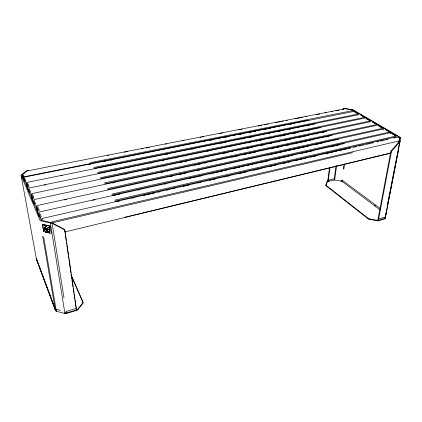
<?xml version="1.0" encoding="UTF-8"?>
<svg xmlns="http://www.w3.org/2000/svg" width="422" height="422" viewBox="0 0 422 422"><rect width="100%" height="100%" fill="white"/><g stroke="black" fill="none" stroke-linecap="round" stroke-linejoin="round"><path stroke-width="0.63" d="M46.636 232.343C47.269 232.385 46.072 231.699 46.937 232.358M46.932 232.116C46.098 231.968 47.311 232.696 46.7 232.385M45.354 232.058C45.038 231.694 45.159 232.063 45.333 231.762M48.767 232.765L48.583 232.453M48.461 232.643L48.583 232.654M22.276 176.512L22.218 174.835L27.783 170.557L28.522 170.652M49.733 232.933L49.495 232.717L49.88 233.013M36.213 257.974L21.1 175.41L21.427 174.682L27.003 170.409L28.432 170.451M49.58 232.68L49.479 232.754M49.216 232.981L48.952 232.596L49.3 232.754M49.506 232.786L49.891 232.991M36.482 259.198L36.508 259.519M49.622 232.991L49.891 233.007M385.893 214.144L385.17 218.369A1.72 0.87 10.7 0 1 384.569 218.886L378.297 220.753A1.725 0.881 10.5 0 1 377.052 220.78L369.319 219.34A1.714 0.881 10.1 0 1 368.184 218.86L326.195 185.902A1.54 0.749 6.9 0 1 325.932 185.316L325.979 184.984M326.206 185.791L326.253 185.464A1.546 0.749 6.9 0 1 325.99 184.878L327.161 181.639A1.53 0.733 6.9 0 1 327.746 181.228L329.54 180.774M327.119 181.966L327.161 181.639M380.264 210.003L342.052 181.402A0.765 0.364 7.5 0 0 341.556 181.207L334.646 180.015A0.76 0.364 7.1 0 0 334.087 180.025L328.142 181.529L327.746 181.228L327.883 180.199M327.746 181.228L329.524 167.629M327.72 181.655L327.762 181.328M328.142 181.529L329.92 167.924M334.087 180.025L334.224 179.002M336.039 165.751L334.256 178.796L328.3 180.294L327.91 179.994M334.678 179.814L336.598 165.814M341.556 181.207L341.704 180.178M343.329 168.927L343.988 164.374M342.084 181.196L342.231 180.168L380.538 208.726M343.835 169.117L344.568 164.095M45.982 231.905L46.373 232.343L45.998 231.889M36.498 259.082L55.366 310.038L56.321 310.75L56.068 309.49M385.297 217.71L400.81 137.604L353.014 109.773L344.552 108.417L343.371 108.734L342.548 109.694M385.191 218.253L385.26 217.91L384.658 218.427M385.845 214.65L398.284 151.171M383.092 129.918L383.308 128.715M368.184 218.86L368.242 218.517M369.34 219.224L369.403 218.876A1.714 0.881 10.1 0 1 368.264 218.401L326.253 185.464M390.208 133.8L390.429 132.613M377.052 220.78L377.115 220.432M343.803 108.992L344.452 108.676L352.439 109.889L400.04 137.614L399.412 141.417L391.199 150.749A1.018 0.644 -54.3 0 0 390.851 151.435L377.875 219.925L378.323 220.637M378.397 220.078L391.384 151.767A1.023 0.644 -54.2 0 1 391.732 151.081L400.357 141.243M378.566 219.197L378.355 220.295A1.725 0.881 10.5 0 1 377.136 220.316L369.403 218.876M398.579 142.14L398.816 140.916M398.495 143.111L398.737 141.876M398.801 141.966L399.518 138.284M384.569 218.886L384.637 218.543M378.386 220.289L384.69 218.417L384.901 217.325M387.254 205.366L399.703 141.992M385.919 214.012L386.13 212.925M47.217 232.533C47.211 232.205 47.855 232.179 47.217 232.533L47.596 232.533M45.075 231.673L45.159 232M385.254 217.926L384.69 218.417M325.932 185.316L327.103 182.077A1.53 0.733 6.9 0 1 327.24 181.882M49.648 232.907L49.801 232.897M71.033 274.822L82.923 301.936A2.147 1.356 -11.5 0 1 82.717 303.007L77.822 309.104A2.184 1.393 -12.2 0 1 76.556 309.912L76.567 310.323M36.287 258.306L36.603 260.021L55.446 310.539A2.205 1.387 -13.5 0 0 56.416 311.278L64.877 313.504A2.21 1.403 -13.1 0 0 66.528 313.446L76.588 310.455A2.179 1.393 -12.2 0 0 77.901 309.637L82.786 303.529A2.147 1.361 -11.5 0 0 82.997 302.463L82.944 302.068M47.132 231.135L46.742 228.787L47.122 231.145L44.073 228.207L44.516 230.845L44.273 228.524L47.306 231.467L46.874 228.777L49.158 227.047L49.669 229.452L49.247 226.778L46.763 228.666C39.626 228.576 51.611 225.475 43.624 225.548M43.645 225.68L46.14 226.218L44.073 228.207L46.742 228.787M50.656 233.155L51.32 233.287L50.144 226.034L42.453 224.351L43.682 231.594L44.294 231.652M49.279 232.796L48.957 232.786L49.263 232.786M48.161 232.401L48.224 232.717M44.379 228.133L46.441 226.155M49.158 227.047L46.874 228.777M47.607 232.522L47.275 232.227M45.539 231.815L45.608 232.132M45.866 231.847L46.03 232.264M43.756 231.53L42.453 224.351M42.532 224.435L50.086 226.081M76.509 309.927L64.888 230.38A1.329 1.055 -22.6 0 0 64.402 229.726L64.197 229.288M64.856 313.372L64.793 312.971L66.396 312.929L76.556 309.912L76.129 308.086M66.154 311.425L76.335 308.413L76.092 307.833M384.948 217.103L378.608 218.981L378.123 218.607M66.444 312.913L64.835 312.982M124.833 217.267L391.141 152.896M64.893 231.968L390.007 153.334M52.328 222.832L352.634 152.648M52.048 221.787L398.437 141.096M115.211 201.125L396.48 136.77M41.947 218.538L350.714 147.763M116.963 201.574L119.542 200.983M131.727 198.187L134.296 197.601M143.274 195.539L145.2 195.096M146.487 194.806L150.723 193.83M151.999 193.54L154.547 192.954M158.034 192.158L159.959 191.715M166.648 190.18L169.196 189.594M172.144 188.919L174.713 188.328M183.217 186.376L185.78 185.791M186.899 185.532L189.467 184.947M197.96 182.995L200.524 182.41M209.497 180.352L211.422 179.909M212.704 179.614L215.267 179.028M224.24 176.966L226.16 176.528M227.442 176.232L230.011 175.647M238.984 173.584L246.564 171.849M253.712 170.208L257.467 169.343M258.755 169.053L261.318 168.462M268.376 166.843L272.269 165.952M273.509 165.667L276.109 165.071M283.13 163.462L286.986 162.575M288.263 162.28L290.827 161.695M295.959 160.518L297.885 160.075M299.151 159.785L301.735 159.194M302.98 158.904L305.586 158.308M310.719 157.132L316.489 155.808M325.473 153.745L333.005 152.02M334.282 151.725L336.84 151.139M338.302 150.802L342.152 149.921M343.434 149.625L347.696 148.649M348.973 148.354L350.255 148.064M353.056 147.42L356.906 146.534M358.521 146.165L364.244 144.852M365.521 144.561L373.586 142.71M376.967 141.934L378.877 141.497M380.148 141.206L384.495 140.209M385.777 139.914L388.34 139.323M393.473 138.147L397.324 137.266M114.926 200.149L396.184 136.005M111.819 194.115L389.933 131.996M112.094 195.07L390.223 132.751M39.167 212.023L344.331 143.527M92.481 200.302L95.055 199.722M113.143 195.66L115.707 195.085M116.915 194.811L119.489 194.236M138.131 190.048L140.072 189.61M164.432 184.14L166.358 183.707M188.286 178.78L190.855 178.2M192.627 177.804L194.547 177.372M195.829 177.087L198.393 176.512M199.675 176.222L202.238 175.647M209.502 174.012L211.433 173.579M212.72 173.294L215.289 172.714M216.576 172.424L219.15 171.849M220.811 171.474L222.732 171.042M224.013 170.752L226.577 170.177M233.936 168.526L235.866 168.093M237.148 167.803L239.722 167.223M241.009 166.938L243.578 166.358M247.081 165.572L249.001 165.139M250.283 164.854L252.847 164.279M254.128 163.989L256.692 163.414M258.37 163.034L260.3 162.602M261.582 162.317L264.156 161.737M265.443 161.447L268.012 160.872M275.281 159.236L277.207 158.804M278.488 158.519L281.052 157.944M282.334 157.654L288.743 156.214M289.872 155.961L292.446 155.38M301.566 153.334L313.108 150.738M329.74 147.004L335.548 145.701M336.809 145.416L339.393 144.836M107.7 189.515L383.234 129.037M37.236 205.561L338.602 139.292M64.202 199.886L66.776 199.321M169.676 176.676L172.245 176.111M179.324 174.555L181.893 173.985M183.18 173.706L185.754 173.136M196.684 170.731L199.258 170.166M267.474 155.154L270.038 154.589M271.32 154.31L273.889 153.745M275.144 153.466L283.51 151.625M284.792 151.345L287.366 150.775M288.643 150.496L291.222 149.926M292.504 149.646L297.014 148.655M298.291 148.375L300.87 147.805M302.152 147.526L304.731 146.956M306.008 146.677L308.587 146.107M315.661 144.551L318.235 143.986M319.517 143.702L322.091 143.137M107.431 188.576L382.949 128.293M104.54 182.916L377.031 124.485M104.804 183.839L377.305 125.218M33.876 199.638L332.067 135.383M112.289 182.995L114.879 182.436M161.193 172.45L163.805 171.886M167.028 171.19L168.315 170.915M194.558 165.255L197.116 164.701M198.398 164.427L200.956 163.873M204.29 163.156L206.864 162.602M210.077 161.906L211.364 161.626M231.694 157.242L234.268 156.689M235.555 156.414L238.773 155.718M243.526 154.695L246.1 154.135M249.312 153.444L251.887 152.891M253.174 152.611L255.748 152.057M270.935 148.781L273.509 148.227M274.796 147.948L279.301 146.977M280.588 146.703L281.875 146.423M286.622 145.4L289.197 144.846M292.409 144.15L294.983 143.596M296.27 143.316L303.344 141.792M304.209 141.607L306.762 141.059M308.039 140.779L310.587 140.231M311.863 139.956L313.14 139.682M325.858 136.939L328.432 136.385M100.658 178.622L370.648 121.684M32.098 193.587L326.649 131.374M125.403 174.133L126.69 173.864M147.325 169.502L148.607 169.227M163.372 166.11L165.957 165.561M179.366 162.728L181.919 162.185M185.269 161.478L186.556 161.209M201.363 158.076L203.937 157.533M223.249 153.45L227.985 152.447M231.209 151.767L232.496 151.498M239.343 150.047L241.917 149.504M247.313 148.365L249.887 147.821M251.18 147.547L252.467 147.273M261.229 145.421L263.803 144.878M269.215 143.733L271.789 143.19M277.323 142.019L279.897 141.475M283.115 140.795L284.402 140.521M285.267 140.341L287.83 139.798M289.107 139.529L290.389 139.255M299.209 137.393L301.783 136.849M303.07 136.575L304.357 136.306M305.117 136.142L308.318 135.467M315.303 133.99L317.877 133.447M321.095 132.766L324.323 132.086M100.394 177.715L370.374 120.961M44.384 185.11L45.671 184.841M103.474 172.862L104.756 172.593M115.654 170.335L116.936 170.071M127.834 167.808L129.121 167.545M150.253 163.161L151.561 162.892M162.454 160.634L163.81 160.355M174.787 158.076L177.367 157.543M184.852 155.992L186.134 155.723M207.255 151.345L208.531 151.081M229.626 146.708L230.903 146.445M248.136 142.873L250.694 142.341M256.128 141.217L257.42 140.948M258.354 140.753L261.545 140.093M268.392 138.674L269.684 138.405M271.124 138.11L273.055 137.709M280.656 136.132L285.283 135.172M292.926 133.589L297.51 132.64M305.19 131.047L309.737 130.103M97.698 172.392L364.756 117.337M97.951 173.284L365.025 118.055M28.918 188.033L320.43 127.66M93.774 167.497L358.405 113.987M94.027 168.373L358.674 114.689M27.277 182.362L315.303 123.852M60.842 175.821L62.134 175.557M164.638 154.716L165.925 154.452M166.701 154.294L167.977 154.035M191.646 149.224L192.923 148.961M193.661 148.813L194.953 148.549M220.753 143.306L223.976 142.652M224.905 142.462L226.181 142.203M241.395 139.107L242.682 138.849M243.447 138.69L244.728 138.432M249.777 137.403L253.036 136.739M268.408 133.616L269.7 133.352M276.806 131.907L280.092 131.242M289.123 129.401L290.415 129.143M297.478 127.702L298.797 127.439M305.876 125.999L309.12 125.339M23.97 176.786L308.34 120.191M24.27 177.145L353.836 111.397M89.464 164.427L90.756 164.174M104.313 161.468L105.605 161.209M110.617 160.207L111.909 159.954M203.752 141.628L205.108 141.359M210.209 140.341L213.442 139.698M218.58 138.669L219.899 138.411M224.995 137.393L226.276 137.134M226.999 136.992L228.291 136.733M233.334 135.726L234.621 135.473M239.754 134.449L241.036 134.191M241.853 134.027L243.141 133.769M248.094 132.782L249.376 132.529M250.246 132.355L251.538 132.097M254.513 131.5L255.795 131.247M265.095 129.39L266.387 129.132M269.262 128.562L270.544 128.304M273.493 127.718L274.785 127.46M290.415 124.342L291.697 124.084M90.614 162.612L352.639 110.622M29.028 170.583L344.009 108.976M107.267 155.554L108.559 155.301M124.458 152.189L125.74 151.941M126.642 151.762L127.935 151.509M141.766 148.802L143.047 148.555M146.017 147.969L147.304 147.716M148.169 147.547L149.451 147.299M165.471 144.16L166.748 143.913M182.768 140.774L184.045 140.526M200.06 137.387L201.341 137.139M202.196 136.971L203.488 136.717M219.424 133.6L220.717 133.347M221.571 133.178L222.858 132.925M238.831 129.797L240.123 129.543M240.941 129.385L242.233 129.132M258.206 126.004L259.488 125.756M260.316 125.592L261.608 125.339M264.626 124.748L265.913 124.495M266.773 124.326L268.065 124.073M275.545 122.612L276.827 122.359M277.75 122.18L280.978 121.547M281.965 121.351L283.246 121.103M286.142 120.534L287.435 120.281M294.809 118.84L296.091 118.587M297.125 118.387L300.353 117.754M301.229 117.58L302.511 117.332M305.517 116.741L306.81 116.488M316.495 114.594L319.855 113.935M324.993 112.927L326.275 112.679M331.412 111.672L332.7 111.419M335.87 110.801L339.124 110.163M342.326 109.535L343.619 109.282M64.402 229.726L52.122 223.328L40.934 220.912L39.948 220.279L21.1 175.41M46.831 232.369L46.631 232.232M45.645 231.815L45.592 232.153M48.124 232.722L48.187 232.369M64.846 230.296L64.64 229.853A1.324 1.055 -22.5 0 0 64.155 229.199L51.885 222.8L40.997 220.036L22.044 175.22M60.299 310.355L56.026 309.236L43.661 236.89M56.279 310.74L55.366 310.038L55.424 310.407M360.256 114.721L364.001 116.899M372.299 121.731L376.234 124.021M384.959 129.1L389.1 131.511M362.756 116.382L363.827 117.005M372.658 122.153L374.905 123.461M385.829 129.828L389.453 131.938M351.653 110.047L352.476 110.527M354.016 111.424L357.671 113.555M365.763 118.271L369.598 120.507M378.101 125.466L382.137 127.819M391.078 133.03L395.324 135.504M397.825 136.96L399.017 137.656M352.175 110.559L352.998 111.039M354.374 111.841L357.508 113.671M366.671 119.015L367.762 119.653M368.86 120.291L369.957 120.929M378.961 126.183L381.989 127.95M391.964 133.769L393.03 134.386M394.09 135.008L395.15 135.626M398.379 137.509L399.37 138.089M399.159 141.676L399.571 141.919M391.284 150.807L391.732 151.081M390.851 151.435L391.294 151.709M374.551 205.15L375.601 205.931M51.885 222.8L52.064 223.201M71.107 275.329L82.733 301.862M27.572 183.048L29.071 186.54M32.415 194.32L34.008 198.039M37.574 206.342L39.283 210.314M23.342 174.972L23.727 175.879M24.555 177.815L26 181.202M29.223 188.745L30.764 192.353M34.198 200.397L35.844 204.243M39.515 212.836L41.272 216.95M42.031 218.728L42.443 219.693M26.961 183.802L28.453 187.299M31.782 195.096L33.37 198.825M36.92 207.144L38.618 211.127M22.741 175.71L23.062 176.47M23.954 178.559L25.394 181.951M28.601 189.515L30.136 193.123M33.554 201.188L35.19 205.039M38.845 213.648L40.596 217.773M41.272 219.361L41.683 220.326M36.239 258.069L55.108 308.535M23.669 177.889L24.36 181.718M23.131 176.623L23.59 179.165M22.857 175.452L23.321 177.994M23.068 177.504L23.3 178.77M22.218 174.835L22.804 178.068M26.665 183.111L27.852 189.742M26.243 182.119L27.43 188.739M28.3 188.798L28.844 191.857M31.465 194.363L32.763 201.737M31.017 193.308L32.204 200.06M33.232 200.424L33.781 203.541M38.502 212.836L39.156 216.655M36.587 206.358L37.885 213.88M36.102 205.234L37.405 212.741M56.348 310.882L56.416 311.278M42.691 236.241L55.324 309.79M50.329 222.964L64.793 312.734M66.465 313.045L66.528 313.446M52.122 223.328L64.002 297.916M66.196 311.673L66.396 312.929M64.64 229.853L65.02 232.453M65.215 233.751L66.265 240.904M66.454 242.202L66.739 244.153M66.929 245.451L68.364 255.199M68.554 256.497L68.839 258.449M69.029 259.746L70.938 272.744M71.133 274.042L71.798 278.594M71.988 279.892L73.038 287.039M73.233 288.337L73.897 292.889M74.087 294.187L74.757 298.734M74.947 300.037L75.997 307.184M77.843 309.236L77.901 309.637M82.717 303.007L82.77 303.402M36.603 260.021A1.983 1.102 -11.5 0 1 36.709 259.356M385.75 214.144A1.704 0.855 10.6 0 1 385.824 214.487M47.143 229.795C49.437 235.819 51.595 227.015 47.143 229.795M47.28 229.863C49.348 235.286 51.289 227.358 47.28 229.863M47.169 229.684C48.92 235.708 52.022 227.453 47.169 229.684M47.306 229.763C48.883 235.186 51.674 227.753 47.306 229.763M341.651 180.896L342.036 180.991L341.62 180.89M47.232 230.523A1.604 1.076 41.9 0 0 49.638 231.625A1.604 1.076 41.9 0 0 48.662 229.304A1.604 1.076 41.9 0 0 47.232 230.523M47.359 230.517A1.445 0.971 41.8 0 0 49.527 231.509A1.445 0.971 41.8 0 0 48.646 229.426A1.445 0.971 41.8 0 0 47.359 230.517"/></g></svg>
